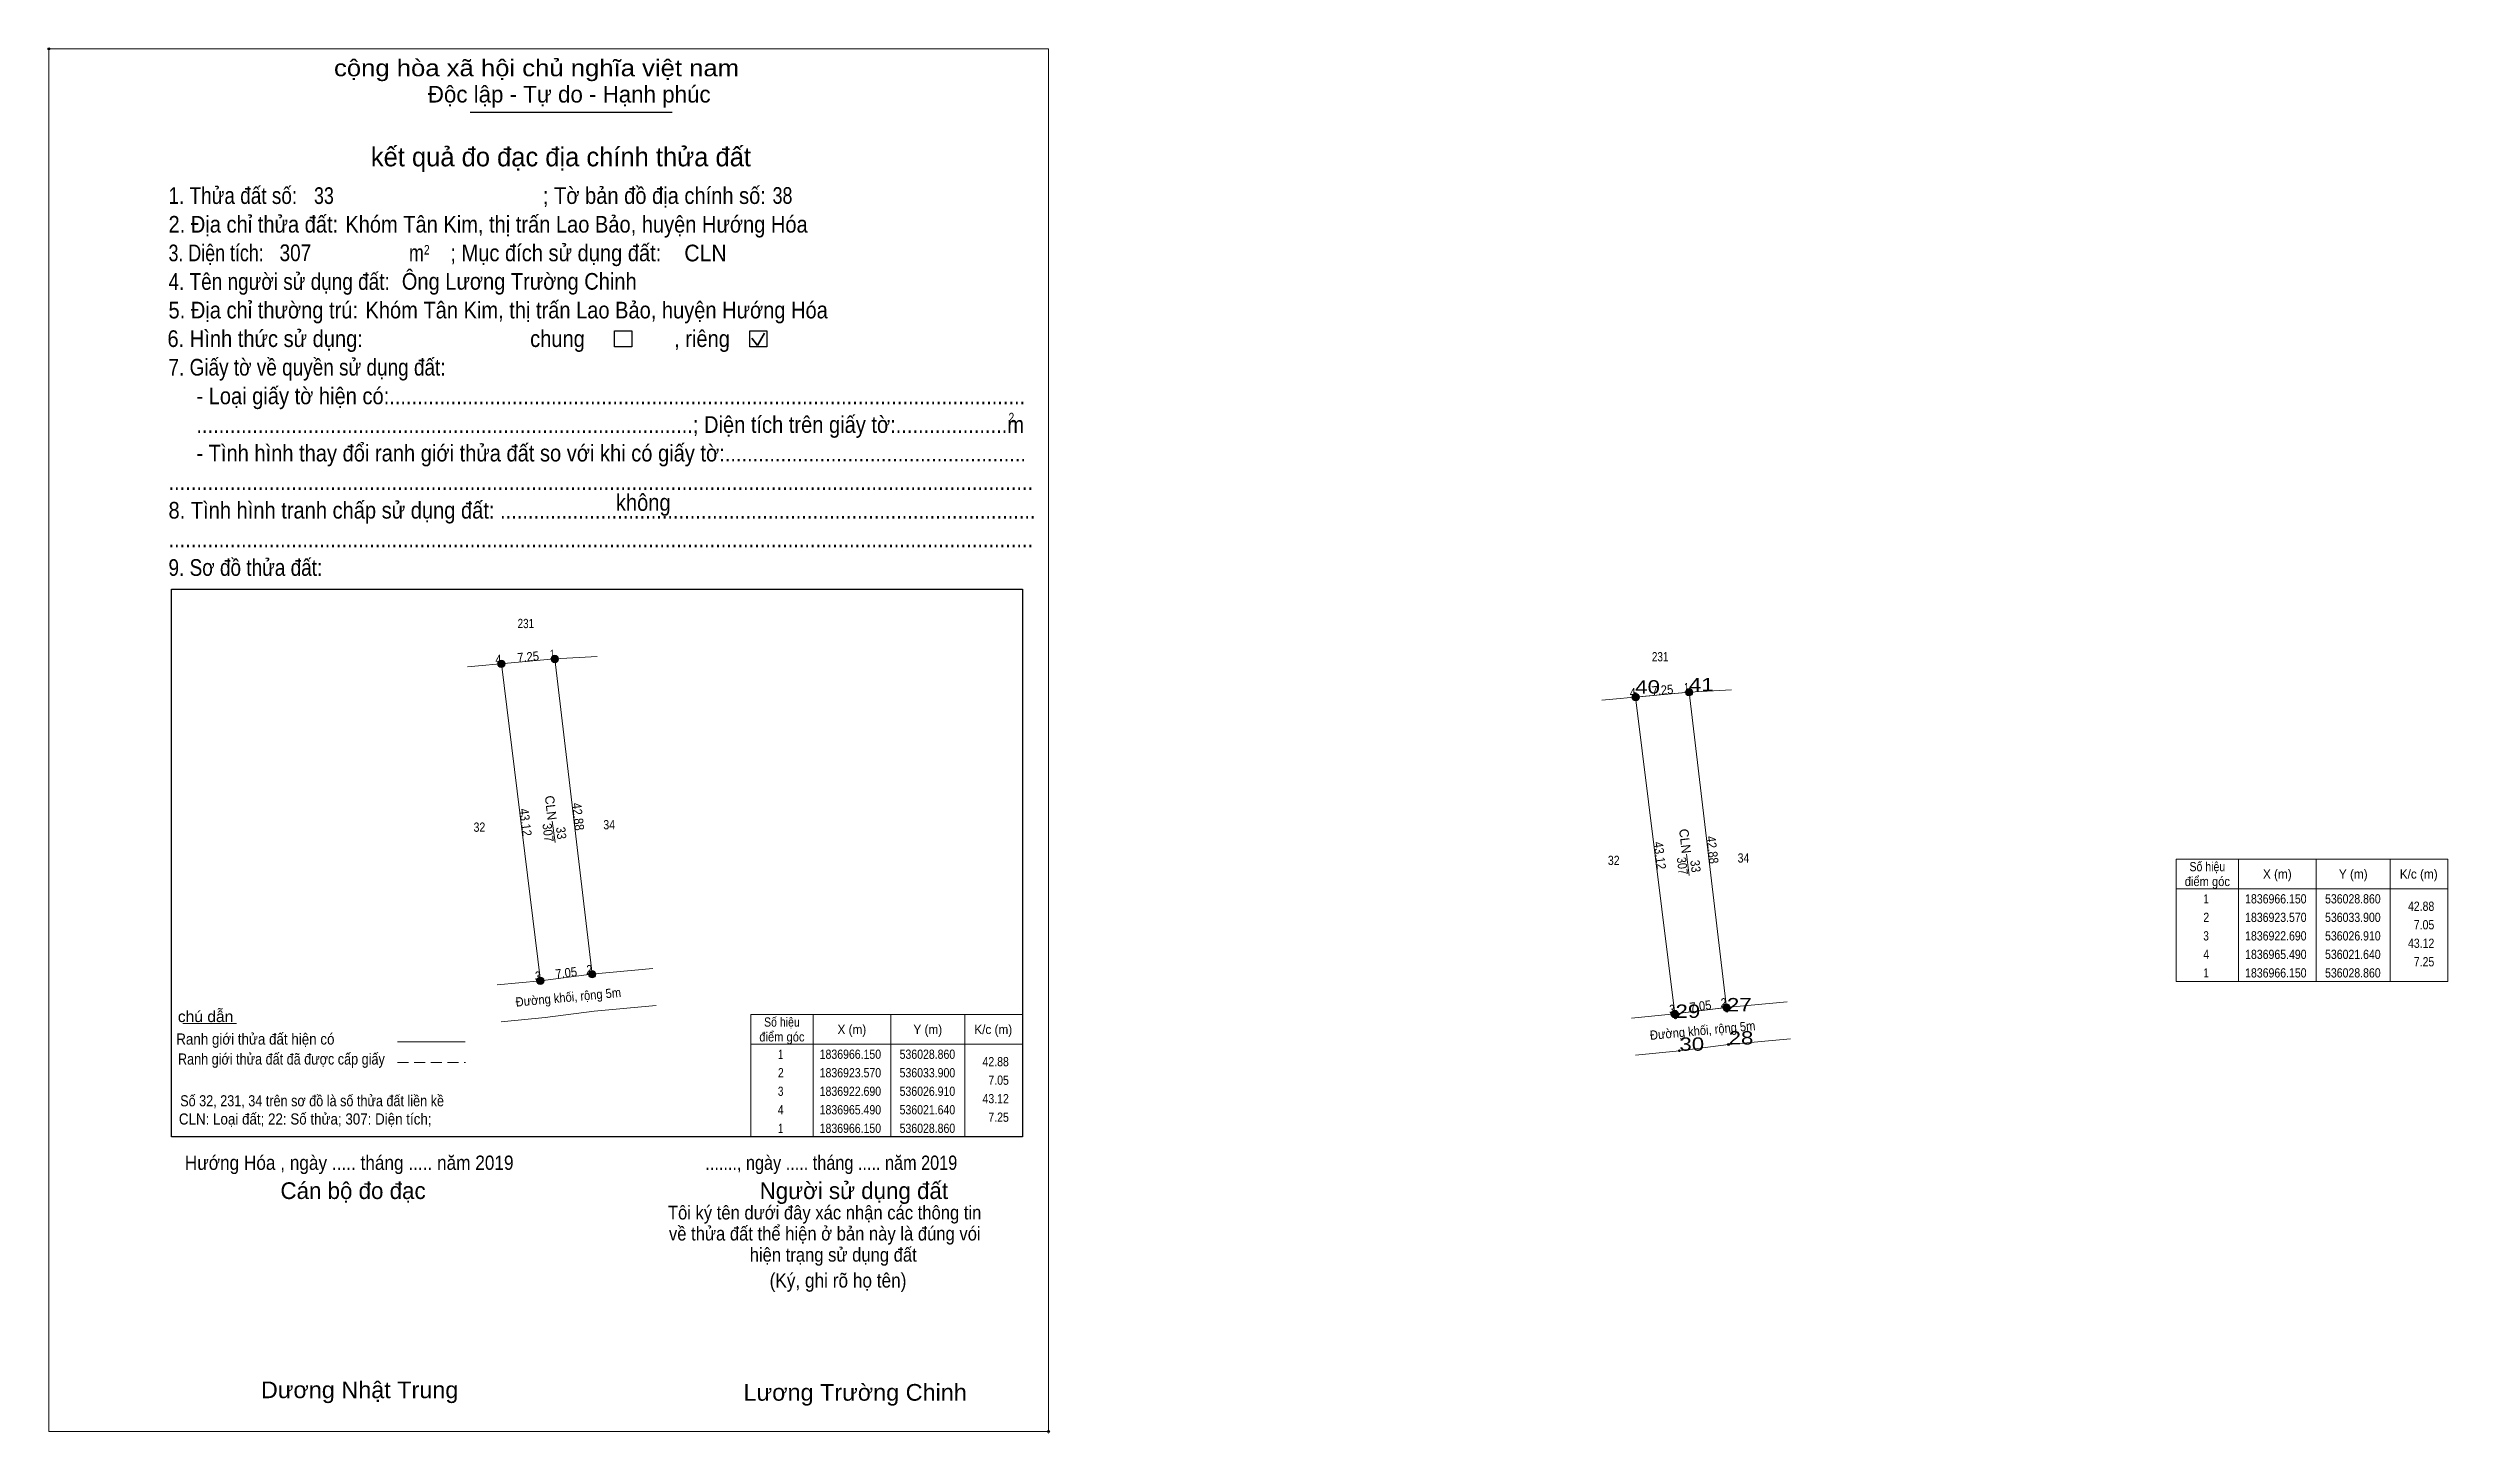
# Model space of a CAD drawing. Header units: metres. Extents: x 535807 to 536131, y 1836866 to 1837053.
import ezdxf
from ezdxf.enums import TextEntityAlignment as Align

# ---------------------------------------------------------------- set-up
doc = ezdxf.new("R2010")
doc.units = ezdxf.units.M
doc.header["$LTSCALE"] = 0.5
doc.header["$PDMODE"] = 32
doc.header["$PDSIZE"] = 0.25
doc.linetypes.add('MEDIUM_DASHED', pattern=[4.5, 3, -1.5])
for name, color, linetype, lineweight in [('1', 7, 'Continuous', 13), ('10', 7, 'Continuous', 13), ('17', 7, 'Continuous', 13), ('2', 7, 'Continuous', 25), ('36', 7, 'Continuous', 13), ('6', 7, 'Continuous', 13), ('63', 7, 'Continuous', 13)]:
    doc.layers.add(name, color=color, linetype=linetype, lineweight=lineweight)
doc.layers.add('12', color=7, linetype='Continuous')
doc.layers.add('7', color=7, linetype='Continuous')

msp = doc.modelspace()

# ---------------------------------------------------------------- hatches: boundary and pattern name
at = {"layer": '63'}
for points in [[(535868.95, 1836969.98, 1), (535867.95, 1836969.98, 1)], [(535876.17, 1836970.64, 1), (535875.17, 1836970.64, 1)], [(536022.14, 1836965.49, 1), (536021.14, 1836965.49, 1)], [(536029.36, 1836966.15, 1), (536028.36, 1836966.15, 1)], [(535874.22, 1836927.18, 1), (535873.22, 1836927.18, 1)], [(535881.21, 1836928.06, 1), (535880.21, 1836928.06, 1)], [(536034.4, 1836923.57, 1), (536033.4, 1836923.57, 1)], [(536027.41, 1836922.69, 1), (536026.41, 1836922.69, 1)]]:
    msp.add_hatch(color=256, dxfattribs=at).paths.add_polyline_path(points)

# ---------------------------------------------------------------- linework, layer by layer
at = {"layer": '1'}
msp.add_lwpolyline([(536028.86, 1836966.15), (536033.9, 1836923.57), (536026.91, 1836922.69), (536021.64, 1836965.49)], close=True, dxfattribs=at)
at = {"layer": '10'}
for p, q in [((535873.72, 1836927.18), (535880.62, 1836928.05)), ((535880.62, 1836928.05), (535888.92, 1836928.82)), ((536026.91, 1836922.69), (536033.81, 1836923.56)), ((536033.81, 1836923.56), (536042.11, 1836924.33))]:
    msp.add_line(p, q, dxfattribs=at)
for points in [[(535880.71, 1836928.06), (535875.67, 1836970.64), (535881.41, 1836970.96)], [(536033.9, 1836923.57), (536028.86, 1836966.15), (536034.6, 1836966.47)], [(535868.43, 1836921.64), (535874.35, 1836922.22), (535881, 1836923.06), (535889.38, 1836923.84)], [(536021.62, 1836917.15), (536027.54, 1836917.73), (536034.19, 1836918.57), (536042.57, 1836919.35)]]:
    msp.add_lwpolyline(points, dxfattribs=at)
at = {"layer": '17'}
msp.add_line((535825.42, 1836921.39), (535832.66, 1836921.39), dxfattribs=at)
at = {"layer": '2'}
for p, q in [((535864.22, 1837044.48), (535891.52, 1837044.48)), ((535823.91, 1836980.09), (535938.84, 1836980.09)), ((535938.84, 1836980.09), (535938.84, 1836906.1))]:
    msp.add_line(p, q, dxfattribs=at)
at = {"layer": '2', "lineweight": 35}
for p, q in [((535903.06, 1837012.96), (535904, 1837014.63)), ((535902.3, 1837013.96), (535903.06, 1837012.96))]:
    msp.add_line(p, q, dxfattribs=at)
at = {"layer": '2', "lineweight": 13}
msp.add_lwpolyline([(535807.35, 1837053.04), (535942.36, 1837053.04), (535942.36, 1836866.31), (535807.35, 1836866.31)], close=True, dxfattribs=at)
at = {"layer": '2'}
for points in [[(535883.75, 1837014.96), (535886.07, 1837014.96), (535886.07, 1837012.79), (535883.75, 1837012.79)], [(535901.99, 1837014.96), (535904.31, 1837014.96), (535904.31, 1837012.79), (535901.99, 1837012.79)]]:
    msp.add_lwpolyline(points, close=True, dxfattribs=at)
msp.add_lwpolyline([(535938.84, 1836906.1), (535823.91, 1836906.1), (535823.91, 1836980.09)], dxfattribs=at)
for p in [(535807.35, 1837053.04), (535942.36, 1836866.31)]:
    msp.add_point(p, dxfattribs=at)
at = {"layer": '36'}
for p, q in [((535863.89, 1836969.56), (535875.67, 1836970.64)), ((536017.08, 1836965.07), (536028.86, 1836966.15))]:
    msp.add_line(p, q, dxfattribs=at)
for points in [[(535867.87, 1836926.61), (535873.72, 1836927.18), (535868.45, 1836969.98)], [(536021.06, 1836922.12), (536026.91, 1836922.69), (536021.64, 1836965.49)]]:
    msp.add_lwpolyline(points, dxfattribs=at)
at = {"layer": '6'}
msp.add_line((535854.44, 1836918.93), (535863.58, 1836918.93), dxfattribs=at)
at = {"layer": '6', "linetype": 'MEDIUM_DASHED'}
msp.add_line((535854.43, 1836916.12), (535863.63, 1836916.12), dxfattribs=at)
at = {"layer": '63'}
for p, q in [((535875.32, 1836948.75), (535875.7, 1836945.87)), ((536028.51, 1836944.26), (536028.89, 1836941.38)), ((536103.05, 1836943.59), (536103.05, 1836927.09)), ((536113.55, 1836943.59), (536113.55, 1836927.09)), ((536123.55, 1836943.59), (536123.55, 1836927.09)), ((536094.65, 1836939.59), (536131.35, 1836939.59)), ((535910.54, 1836922.6), (535910.54, 1836906.1)), ((535921.04, 1836922.6), (535921.04, 1836906.1)), ((535931.04, 1836922.6), (535931.04, 1836906.1)), ((535902.14, 1836918.6), (535938.84, 1836918.6))]:
    msp.add_line(p, q, dxfattribs=at)
for points in [[(536094.65, 1836943.59), (536131.35, 1836943.59), (536131.35, 1836927.09), (536094.65, 1836927.09)], [(535902.14, 1836922.6), (535938.84, 1836922.6), (535938.84, 1836906.1), (535902.14, 1836906.1)]]:
    msp.add_lwpolyline(points, close=True, dxfattribs=at)
for centre in [(535868.45, 1836969.98), (535875.67, 1836970.64), (536021.64, 1836965.49), (536028.86, 1836966.15), (535873.72, 1836927.18), (535880.71, 1836928.06), (536033.9, 1836923.57), (536026.91, 1836922.69)]:
    msp.add_circle(centre, 0.5, dxfattribs=at)
at = {"layer": '7'}
for p in [(536021.58, 1836965.97), (536028.84, 1836966.28), (536027.02, 1836922.17), (536033.96, 1836923.05), (536027.54, 1836917.73), (536034.19, 1836918.57)]:
    msp.add_point(p, dxfattribs=at)

# ---------------------------------------------------------------- texts
at = {"layer": '1'}
for s, width, p in [('231', 0.8, (535871.76, 1836974.81)), ('231', 0.8, (536024.95, 1836970.32)), ('32', 0.85, (535865.49, 1836947.3)), ('34', 0.85, (535883.015, 1836947.63)), ('32', 0.85, (536018.68, 1836942.81)), ('34', 0.85, (536036.205, 1836943.14))]:
    msp.add_text(s, height=1.25, dxfattribs=dict(at, width=width)).set_placement(p, align=Align.CENTER)
at = {"layer": '12', "width": 1.25}
for s, p in [('40', (536021.58, 1836965.97)), ('41', (536028.84, 1836966.28)), ('29', (536027.02, 1836922.17)), ('27', (536033.96, 1836923.05)), ('28', (536034.19, 1836918.57)), ('30', (536027.54, 1836917.73))]:
    msp.add_text(s, height=1.8, dxfattribs=at).set_placement(p)
at = {"layer": '2'}
for s, height, width, p in [('cộng hòa xã hội chủ nghĩa việt nam', 2.253, 1.15, (535845.85, 1837049.35)), ('1. Thửa đất số:', 2.253, 0.85, (535823.5, 1837032.1)), ('33', 2.25, 0.8, (535843.15, 1837032.1)), ('; Tờ bản đồ địa chính số:', 2.253, 0.9, (535874.06, 1837032.1)), ('38', 2.25, 0.8, (535905.08, 1837032.12)), ('2. Địa chỉ thửa đất:', 2.253, 0.9, (535823.5, 1837028.23)), ('Khóm Tân Kim, thị trấn Lao Bảo, huyện Hướng Hóa', 2.25, 0.9, (535847.38, 1837028.23)), ('3. Diện tích:', 2.253, 0.8, (535823.5, 1837024.36)), ('307', 2.25, 0.85, (535838.5, 1837024.38)), ('m', 2.253, 0.8, (535855.98, 1837024.36)), ('2', 1.288, 0.8, (535858, 1837025.27)), ('; Mục đích sử dụng đất:', 2.253, 0.9, (535861.56, 1837024.36)), ('CLN', 2.25, 0.95, (535893.16, 1837024.35)), ('4. Tên người sử dụng đất:', 2.253, 0.85, (535823.5, 1837020.5)), ('Ông Lương Trường Chinh', 2.25, 0.9, (535855.01, 1837020.52)), ('5. Địa chỉ thường trú:', 2.253, 0.9, (535823.5, 1837016.64)), ('Khóm Tân Kim, thị trấn Lao Bảo, huyện Hướng Hóa', 2.25, 0.9, (535850.1, 1837016.64)), ('6. Hình thức sử dụng:', 2.253, 0.9, (535823.36, 1837012.78)), ('chung                , riêng', 2.253, 0.9, (535872.34, 1837012.78)), ('7. Giấy tờ về quyền sử dụng đất:', 2.253, 0.85, (535823.5, 1837008.92)), ('     - Loại giấy tờ hiện có:..................................................................................................................', 2.253, 0.9, (535823.5, 1837005.05)), ('     .........................................................................................; Diện tích trên giấy tờ:....................m', 2.253, 0.9, (535823.5, 1837001.18)), ('2', 1.288, 0.8, (535936.95, 1837002.6)), ('     - Tình hình thay đổi ranh giới thửa đất so với khi có giấy tờ:......................................................', 2.253, 0.9, (535823.5, 1836997.32)), ('8. Tình hình tranh chấp sử dụng đất: ................................................................................................', 2.253, 0.9, (535823.5, 1836989.6)), ('...........................................................................................................................................................', 2.253, 0.9, (535823.5, 1836993.46)), ('không', 2.254, 0.9, (535883.92, 1836990.66)), ('...........................................................................................................................................................', 2.253, 0.9, (535823.5, 1836985.74)), ('9. Sơ đồ thửa đất:', 2.253, 0.85, (535823.5, 1836981.87)), ('Hướng Hóa , ngày ..... tháng ..... năm 2019', 1.93, 0.9, (535825.7, 1836901.64)), ('......., ngày ..... tháng ..... năm 2019', 1.93, 0.85, (535896, 1836901.64)), ('(Ký, ghi rõ họ tên)', 1.932, 0.9, (535904.68, 1836885.74)), ('Dương Nhật Trung', 2.25, 1.05, (535835.98, 1836870.8)), ('Lương Trường Chinh', 2.25, 1.05, (535901.16, 1836870.46))]:
    msp.add_text(s, height=height, dxfattribs=dict(at, width=width)).set_placement(p)
for s, height, p in [('Độc lập - Tự do - Hạnh phúc', 2.253, (535858.52, 1837045.8)), ('Cán bộ đo đạc', 2.254, (535838.62, 1836897.7)), ('Người sử dụng đất', 2.253, (535903.34, 1836897.7))]:
    msp.add_text(s, height=height, dxfattribs=at).set_placement(p)
for s, height, p in [('kết quả đo đạc địa chính thửa đất', 2.576, (535876.495, 1837037.18)), ('.', 0.644, (535942.3486, 1836865.96))]:
    msp.add_text(s, height=height, dxfattribs=at).set_placement(p, align=Align.CENTER)
at = {"layer": '2', "width": 0.9}
for s, p in [('Tôi ký tên dưới đây xác nhận các thông tin', (535912.11, 1836894.94)), ('về thửa đất thể hiện ở bản này là đúng vói', (535912.13, 1836892.1)), ('hiện trạng sử dụng đất', (535913.27, 1836889.24))]:
    msp.add_text(s, height=1.862, dxfattribs=at).set_placement(p, align=Align.CENTER)
at = {"layer": '6'}
for s, width, p in [('chú dẫn', 1.05, (535824.76, 1836921.6)), ('Ranh giới thửa đất hiện có ', 0.9, (535824.55, 1836918.56)), ('Ranh giới thửa đất đã được cấp giấy', 0.85, (535824.78, 1836915.86)), ('Số 32, 231, 34 trên sơ đồ là số thửa đất liền kề', 0.85, (535825.08, 1836910.22)), ('CLN: Loại đất; 22: Số thửa; 307: Diện tích;', 0.9, (535824.9, 1836907.76))]:
    msp.add_text(s, height=1.5, dxfattribs=dict(at, width=width)).set_placement(p)
at = {"layer": '63'}
for s, width, p in [(' 4', 0.85, (535868.45, 1836969.98)), (' 1', 0.75, (535875.67, 1836970.64)), (' 4', 0.85, (536021.64, 1836965.49)), (' 1', 0.75, (536028.86, 1836966.15)), ('42.88', 0.85, (536129.5, 1836936.62)), ('7.05', 0.85, (536129.5, 1836934.12)), ('43.12', 0.85, (536129.5, 1836931.62)), ('7.25', 0.85, (536129.5, 1836929.12)), (' 3', 0.8, (535873.72, 1836927.18)), (' 2', 0.85, (535880.71, 1836928.06)), (' 3', 0.8, (536026.91, 1836922.69)), (' 2', 0.85, (536033.9, 1836923.57)), ('42.88', 0.85, (535936.99, 1836915.63)), ('7.05', 0.85, (535936.99, 1836913.13)), ('43.12', 0.85, (535936.99, 1836910.63)), ('7.25', 0.85, (535936.99, 1836908.13))]:
    msp.add_text(s, height=1.25, dxfattribs=dict(at, width=width)).set_placement(p, align=Align.RIGHT)
for s, rotation, width, p in [('7.25', 5.223, 0.9, (535872.1231, 1836970.311)), ('7.25', 5.223, 0.9, (536025.3131, 1836965.821)), ('43.12', 277.02, 0.9, (535871.1001, 1836948.5114)), ('42.88', 276.75, 0.9, (535878.1992, 1836949.2785)), ('307 ', 276.757, 0.9, (535874.169, 1836946.9035)), ('33', 276.757, 0.9, (535875.9185, 1836947.0585)), ('42.88', 276.75, 0.9, (536031.3892, 1836944.7885)), ('43.12', 277.02, 0.9, (536024.2907, 1836944.0164)), ('307 ', 276.757, 0.85, (536027.3584, 1836942.4185)), ('33', 276.757, 0.9, (536029.1079, 1836942.5735)), ('7.05', 7.175, 0.9, (535877.2869, 1836927.6322)), ('Đường khối, rộng 5m', 5.343, 0.9, (535877.5518, 1836924.3396)), ('7.05', 7.175, 0.9, (536030.4769, 1836923.1422)), ('Đường khối, rộng 5m', 5.343, 0.9, (536030.7418, 1836919.8496))]:
    msp.add_text(s, height=1.25, rotation=rotation, dxfattribs=dict(at, width=width)).set_placement(p, align=Align.CENTER)
for p in [(535874.5068, 1836950.4585), (536027.6968, 1836945.9685)]:
    msp.add_text('CLN', height=1.25, rotation=276.757, dxfattribs=at).set_placement(p, align=Align.CENTER)
for s, width, p in [('Số hiệu', 0.85, (536098.85, 1836941.97)), ('điểm góc', 0.9, (536098.85, 1836939.97)), ('X (m)', 0.95, (536108.3, 1836940.97)), ('Y (m)', 0.95, (536118.555, 1836940.97)), ('K/c (m)', 0.95, (536127.395, 1836940.97)), (' 2', 0.85, (536098.505, 1836935.12)), (' 1', 0.75, (536098.5, 1836937.62)), ('1836966.150', 0.85, (536108.1, 1836937.62)), ('1836923.570', 0.85, (536108.1, 1836935.12)), ('536028.860', 0.85, (536118.5, 1836937.62)), ('536033.900', 0.85, (536118.5, 1836935.12)), (' 3', 0.8, (536098.495, 1836932.62)), ('1836922.690', 0.85, (536108.1, 1836932.62)), ('536026.910', 0.85, (536118.5, 1836932.62)), (' 4', 0.85, (536098.5, 1836930.12)), ('1836965.490', 0.85, (536108.1, 1836930.12)), ('536021.640', 0.85, (536118.5, 1836930.12)), (' 1', 0.75, (536098.5, 1836927.62)), ('1836966.150', 0.85, (536108.1, 1836927.62)), ('536028.860', 0.85, (536118.5, 1836927.62)), ('điểm góc', 0.9, (535906.34, 1836918.98)), ('Số hiệu', 0.85, (535906.34, 1836920.98)), ('X (m)', 0.95, (535915.79, 1836919.98)), ('Y (m)', 0.95, (535926.045, 1836919.98)), ('K/c (m)', 0.95, (535934.885, 1836919.98)), (' 1', 0.75, (535905.99, 1836916.63)), ('1836966.150', 0.85, (535915.59, 1836916.63)), ('536028.860', 0.85, (535925.99, 1836916.63)), (' 2', 0.85, (535905.995, 1836914.13)), ('1836923.570', 0.85, (535915.59, 1836914.13)), ('536033.900', 0.85, (535925.99, 1836914.13)), (' 4', 0.85, (535905.99, 1836909.13)), (' 3', 0.8, (535905.985, 1836911.63)), ('1836922.690', 0.85, (535915.59, 1836911.63)), ('1836965.490', 0.85, (535915.59, 1836909.13)), ('536026.910', 0.85, (535925.99, 1836911.63)), ('536021.640', 0.85, (535925.99, 1836909.13)), (' 1', 0.75, (535905.99, 1836906.63)), ('1836966.150', 0.85, (535915.59, 1836906.63)), ('536028.860', 0.85, (535925.99, 1836906.63))]:
    msp.add_text(s, height=1.25, dxfattribs=dict(at, width=width)).set_placement(p, align=Align.CENTER)

doc.saveas('drawing.dxf')
